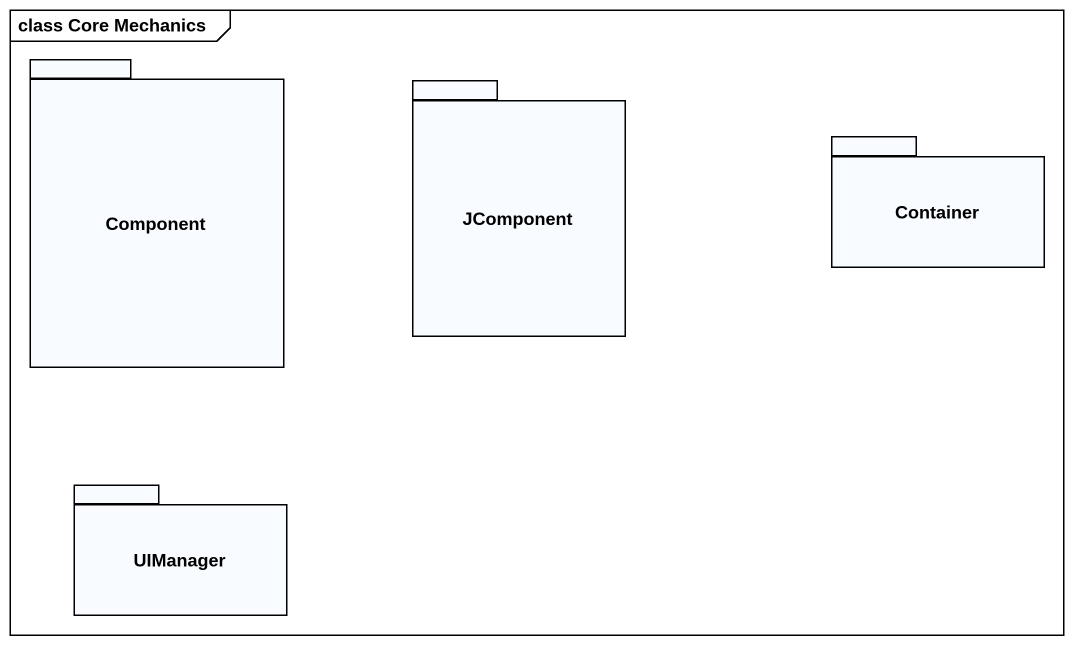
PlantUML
@startuml
mainframe class Core Mechanics
package "Component" as Component_ {
}
package JComponent {
}
package Container {
}
package UIManager {
}
@enduml
